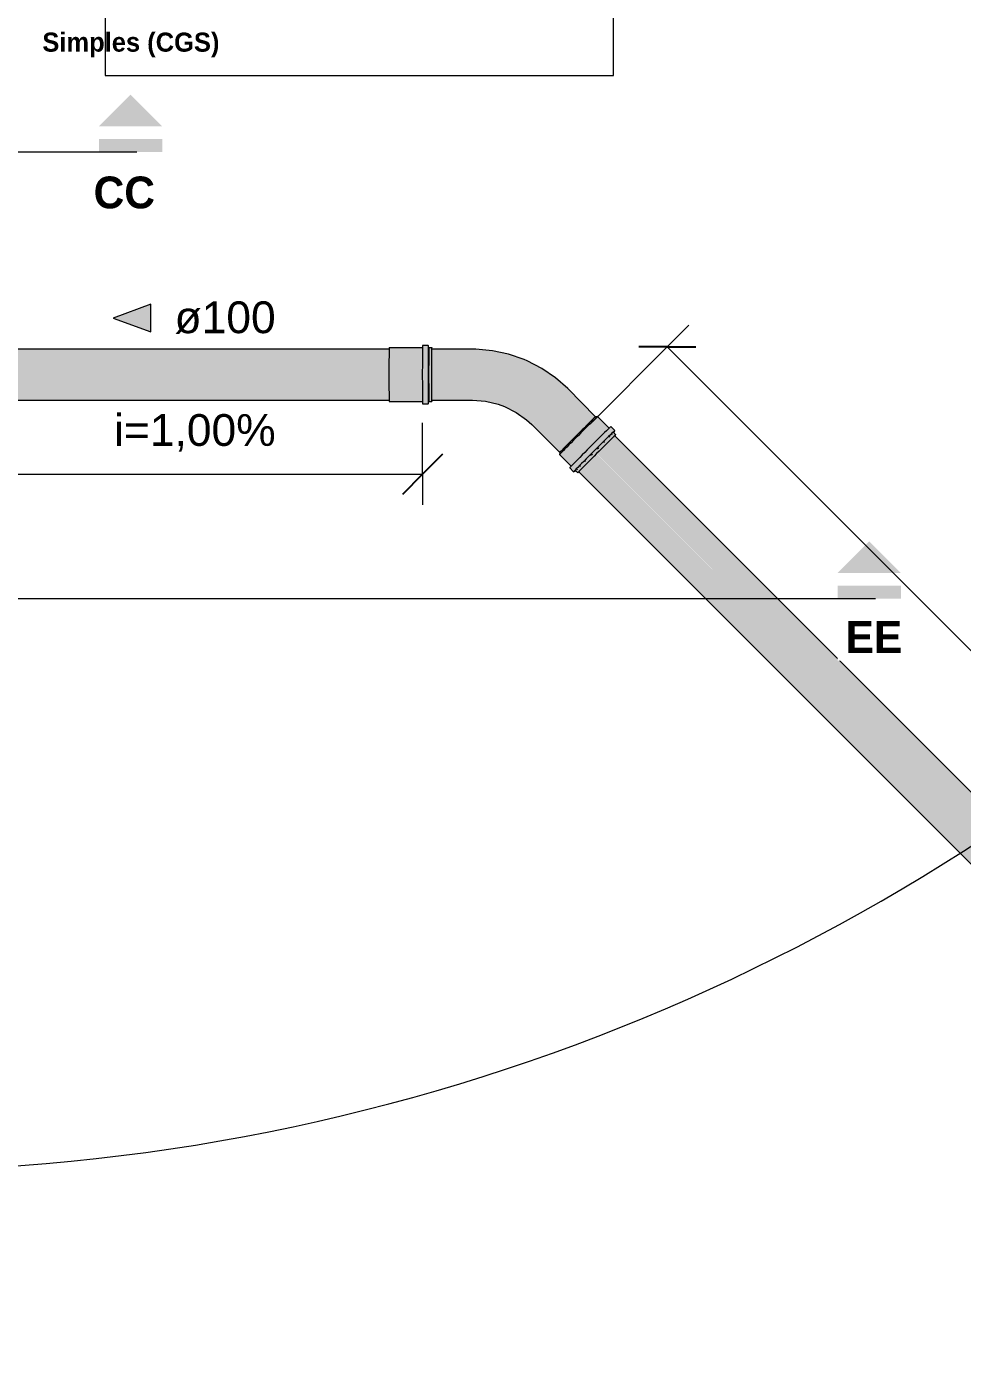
# Model space of a CAD drawing. Header units: metres. Extents: x 1.1 to 88.1, y -3.7 to 23.8.
# Drawn here: x 25.103 to 26.944, y 17.582 to 20.193 of the extents above; entities that cross this region are included whole.
import ezdxf

# ---------------------------------------------------------------- set-up
doc = ezdxf.new("R2010")
doc.units = ezdxf.units.M
doc.layers.add('1095_ARQ_BASE_dwg', color=7, linetype='Continuous', lineweight=5, true_color=0x767676)
for name, color, linetype, lineweight in [('A-ANNO-DIMS', 7, 'Continuous', 5), ('A-ANNO-DIMS-25', 7, 'Continuous', 5), ('G-ANNO-SYMB', 7, 'Continuous', 5), ('G-ANNO-TEXT', 7, 'Continuous', 5), ('KIRYA - PAREDE VISTA', 7, 'Continuous', 15), ('KIRYA - PISO', 7, 'Continuous', 5), ('P-PIPE', 7, 'Continuous', 5), ('P-PIPE-IDEN', 7, 'Continuous', 5)]:
    doc.layers.add(name, color=color, linetype=linetype, lineweight=lineweight)
doc.styles.add('Arial_3', font='arial.ttf', dxfattribs={"height": 0.0625})
doc.styles.add('Century Gothic_3', font='GOTHIC.TTF', dxfattribs={"height": 0.0375})
doc.styles.add('Century Gothic_B_1', font='GOTHICB.TTF', dxfattribs={"height": 0.0375})
doc.styles.add('Century Gothic_B_2', font='GOTHICB.TTF', dxfattribs={"height": 0.0625})
doc.dimstyles.new('Setores_1_5', dxfattribs={"dimscale": 0.3048, "dimtxt": 0.039156, "dimasz": 0.260417, "dimexe": 0.19685, "dimexo": 0.123031, "dimgap": 0.143537, "dimtad": 1, "dimrnd": 0.01, "dimzin": 0, "dimdsep": 46, "dimtxsty": 'Century Gothic_3', "dimblk1": 'OBLIQUE', "dimblk2": 'OBLIQUE', "dimsah": 1, "dimcen": 0.09, "dimazin": 0, "dimtfac": 1, "dimtdec": 4, "dimtix": 1, "dimtmove": 0, "dimatfit": 3, "dimfxl": 1, "dimtvp": 1, "dimtolj": 1, "dimtzin": 0, "dimarcsym": 2})

# ---------------------------------------------------------------- blocks, each defined once
blk = doc.blocks.new('1095_ARQ_BASE_dwg-4006143-TÉRREO')
at = {"layer": 'KIRYA - PAREDE VISTA', "color": 253, "true_color": 0xaaaaaa, "flags": 128}
blk.add_lwpolyline([(18.3606, 14.3147), (18.7106, 14.3147), (18.7106, 15.3147), (18.3606, 15.3147)], close=True, dxfattribs=at)
at = {"layer": 'KIRYA - PISO', "color": 253, "true_color": 0xaaaaaa}
for radius, end in [(6, 72.10018), (5, 78.1411), (4, 88.109)]:
    blk.add_arc((16.8653, 13.8485), radius, 360, end, dxfattribs=at)
blk = doc.blocks.new('Curva 45_90 Longa - Serie Normal - Esgoto - MEP - Tigre - Standard-4027132-TÉRREO')
at = {"layer": 'P-PIPE', "true_color": 0xe06060}
for points in [[(18.2947, 19.4586), (18.2948, 19.4586), (18.2946, 19.4616), (18.2943, 19.4876), (18.2943, 19.5337), (18.2948, 19.5586), (18.2145, 19.5585), (18.2142, 19.5518), (18.214, 19.5151), (18.2142, 19.4666), (18.2145, 19.4586), (18.2947, 19.4586)], [(18.4114, 19.4102), (18.4134, 19.4124), (18.4287, 19.4281), (18.464, 19.4635), (18.482, 19.481), (18.4629, 19.4984), (18.442, 19.5139), (18.4197, 19.5273), (18.3962, 19.5384), (18.3717, 19.5472), (18.3465, 19.5535), (18.3207, 19.5573), (18.2948, 19.5586), (18.2946, 19.5556), (18.2943, 19.5337), (18.2943, 19.4837), (18.2948, 19.4586), (18.3163, 19.4571), (18.3375, 19.4529), (18.3579, 19.446), (18.3773, 19.4365), (18.3952, 19.4245), (18.4108, 19.4108)], [(18.4664, 19.3552), (18.4712, 19.3603), (18.4997, 19.3892), (18.5304, 19.4196), (18.537, 19.4261), (18.4821, 19.481), (18.4798, 19.4789), (18.464, 19.4635), (18.4267, 19.4261), (18.4114, 19.4102), (18.4662, 19.3555)], [(18.4662, 19.3514), (18.4714, 19.357), (18.4922, 19.3781), (18.5268, 19.4126), (18.5409, 19.4262), (18.5371, 19.4259), (18.5322, 19.4213), (18.503, 19.3925), (18.4764, 19.3657), (18.4664, 19.3552)], [(18.4938, 19.3175), (18.4995, 19.3236), (18.5201, 19.3446), (18.5548, 19.3792), (18.5748, 19.3986), (18.567, 19.4064), (18.5613, 19.401), (18.5324, 19.3725), (18.4947, 19.3345), (18.486, 19.3253), (18.4925, 19.3188)], [(18.4938, 19.3175), (18.4983, 19.3201), (18.4995, 19.3215), (18.5001, 19.322), (18.5267, 19.3491), (18.5298, 19.3521), (18.5686, 19.3907), (18.5705, 19.3924), (18.5715, 19.3935), (18.5727, 19.3944), (18.5745, 19.3983), (18.5686, 19.3927), (18.5474, 19.3719), (18.5089, 19.3333), (18.4939, 19.3176)], [(18.502, 19.3156), (18.504, 19.3176), (18.5086, 19.3225), (18.5365, 19.3507), (18.5655, 19.3795), (18.5748, 19.3883), (18.5749, 19.3882), (18.5754, 19.3891), (18.5576, 19.3718), (18.5188, 19.333), (18.5023, 19.3159)]]:
    blk.add_hatch(color=13, dxfattribs=at).paths.add_polyline_path(points)
h = blk.add_hatch(color=13, dxfattribs=at)
h.paths.add_polyline_path([(18.502, 19.3156), (18.5068, 19.3207), (18.534, 19.3483), (18.5686, 19.3826), (18.5768, 19.3903), (18.5726, 19.3942), (18.5707, 19.3926), (18.5703, 19.3922), (18.5428, 19.3652), (18.5408, 19.3631), (18.5015, 19.3236), (18.4999, 19.3217), (18.4987, 19.3207), (18.498, 19.3196), (18.4995, 19.3182)])
h.paths.add_polyline_path([(18.489, 19.3286), (18.5035, 19.3435), (18.5371, 19.3772), (18.5637, 19.4034), (18.5408, 19.4261), (18.5352, 19.4208), (18.5156, 19.4016), (18.4795, 19.3653), (18.4662, 19.3514), (18.4872, 19.3304)])
at = {"layer": 'P-PIPE'}
for p, q in [((18.2948, 19.5586), (18.2145, 19.5586)), ((18.5371, 19.4259), (18.4821, 19.481)), ((18.2145, 19.4586), (18.2948, 19.4586)), ((18.4114, 19.4102), (18.4664, 19.3552)), ((18.5409, 19.4262), (18.5371, 19.4259)), ((18.5638, 19.4034), (18.5409, 19.4262)), ((18.5748, 19.3986), (18.567, 19.4064)), ((18.5768, 19.3903), (18.5724, 19.3947)), ((18.5727, 19.3943), (18.5748, 19.3985)), ((18.4664, 19.3552), (18.4662, 19.3515)), ((18.4662, 19.3514), (18.489, 19.3286)), ((18.486, 19.3253), (18.4938, 19.3175)), ((18.4938, 19.3175), (18.498, 19.3196)), ((18.4976, 19.32), (18.502, 19.3156))]:
    blk.add_line(p, q, dxfattribs=at)
at = {"layer": 'P-PIPE', "flags": 128}
for points in [[(18.3962, 19.5384), (18.3656, 19.5489), (18.3339, 19.5556), (18.3017, 19.5585), (18.2948, 19.5586)], [(18.4821, 19.481), (18.4579, 19.5024), (18.4312, 19.5207), (18.4025, 19.5357), (18.3962, 19.5384)], [(18.2948, 19.4586), (18.3202, 19.4566), (18.345, 19.4507), (18.3579, 19.446)], [(18.3579, 19.446), (18.3806, 19.4344), (18.4013, 19.4195), (18.4114, 19.4102)]]:
    blk.add_lwpolyline(points, dxfattribs=at)
at = {"layer": 'P-PIPE'}
for centre, major_axis, start_param, end_param in [((18.2145, 19.5086), (0, 0.05), 0.522875, 0.781256), ((18.2145, 19.5086), (0, 0.05), 0.390616, 0.519457), ((18.2145, 19.5086), (0, 0.05), 0, 0.257657), ((18.2145, 19.5086), (0, 0.05), 2.746811, 2.875651), ((18.2145, 19.5086), (0, 0.05), 3.00861, 3.137451), ((18.5036, 19.3888), (0.0374, 0.0374), 0.004142, 3.145735), ((18.5018, 19.3906), (0.0354, 0.0354), 0.004142, 3.145735), ((18.5018, 19.3906), (0.0354, 0.0354), 0.004142, 3.145735), ((18.5265, 19.3658), (0.0405, 0.0405), 0.004142, 3.145735), ((18.5343, 19.3581), (0.0405, 0.0405), 0.004142, 3.145735), ((18.5394, 19.353), (0.0374, 0.0374), 0.004142, 3.145735), ((18.5354, 19.357), (0.0374, 0.0374), 1.031592, 1.051339), ((18.5354, 19.357), (0.0374, 0.0374), 0.650313, 0.733592), ((18.5354, 19.357), (0.0374, 0.0374), 0.353208, 0.405174), ((18.5394, 19.353), (0.0354, 0.0354), 0.265941, 0.394805), ((18.5354, 19.357), (0.0374, 0.0374), 0.004142, 0.063407), ((18.5394, 19.353), (0.0354, 0.0354), 0.004142, 0.13299), ((18.5394, 19.353), (0.0374, 0.0374), 5.969329, 6.283185), ((18.5354, 19.357), (0.0374, 0.0374), 1.697507, 1.780772), ((18.5354, 19.357), (0.0374, 0.0374), 1.363192, 1.452369), ((18.5354, 19.357), (0.0374, 0.0374), 1.051391, 1.071014), ((18.5354, 19.357), (0.0374, 0.0374), 2.410371, 2.499563), ((18.5394, 19.353), (0.0354, 0.0354), 2.352319, 2.360336), ((18.5354, 19.357), (0.0374, 0.0374), 2.098577, 2.118106), ((18.5354, 19.357), (0.0374, 0.0374), 2.078948, 2.098537), ((18.5354, 19.357), (0.0374, 0.0374), 3.141593, 3.145735), ((18.5354, 19.357), (0.0374, 0.0374), 2.744702, 2.796669), ((18.5394, 19.353), (0.0374, 0.0374), 3.145735, 3.457057), ((18.5394, 19.353), (0.0354, 0.0354), 2.883935, 3.141593), ((18.5394, 19.353), (0.0354, 0.0354), 2.622136, 2.751)]:
    blk.add_ellipse(centre, major_axis=major_axis, ratio=0.01, start_param=start_param, end_param=end_param, dxfattribs=at)
blk = doc.blocks.new('Luva Simples para Conexão - Serie Normal - Esgoto - MEP - Tigre - Standard-V14-TÉRREO')
at = {"layer": 'P-PIPE', "true_color": 0xf5ebeb}
h = blk.add_hatch(color=7, dxfattribs=at)
h.paths.add_polyline_path([(18.1509, 19.4555), (18.1965, 19.4555), (18.1962, 19.4749), (18.1961, 19.5238), (18.1964, 19.5616), (18.131, 19.5616), (18.1307, 19.5546), (18.1304, 19.5225), (18.1306, 19.4712), (18.1309, 19.4555)])
h.paths.add_polyline_path([(18.1961, 19.5088), (18.1961, 19.5088), (18.1509, 19.5088)])
for points in [[(18.2079, 19.4511), (18.2076, 19.4597), (18.2074, 19.4894), (18.2074, 19.5375), (18.2078, 19.566), (18.1967, 19.566), (18.1966, 19.5641), (18.1963, 19.5451), (18.1961, 19.4939), (18.1965, 19.4531), (18.1967, 19.4511)], [(18.2143, 19.4555), (18.2145, 19.4555), (18.2142, 19.4627), (18.2139, 19.5028), (18.2141, 19.5493), (18.2145, 19.5616), (18.2091, 19.5616), (18.2088, 19.5527), (18.2086, 19.5238), (18.2087, 19.4749), (18.2091, 19.4555), (18.2143, 19.4555)], [(18.2145, 19.4555), (18.2145, 19.4586), (18.2142, 19.4654), (18.214, 19.5001), (18.2142, 19.5493), (18.2145, 19.5586), (18.2146, 19.5586), (18.2143, 19.5599), (18.214, 19.5353), (18.214, 19.4766), (18.2144, 19.4558)]]:
    blk.add_hatch(color=7, dxfattribs=at).paths.add_polyline_path(points)
h = blk.add_hatch(color=7, dxfattribs=at)
h.paths.add_polyline_path([(18.2079, 19.4511), (18.2091, 19.4555), (18.2088, 19.4627), (18.2086, 19.4939), (18.2086, 19.518), (18.2073, 19.5188), (18.2076, 19.4597), (18.2077, 19.4547)])
h.paths.add_polyline_path([(18.2086, 19.518), (18.209, 19.5599), (18.2089, 19.5623), (18.2079, 19.566), (18.2076, 19.5577), (18.2074, 19.5281), (18.2073, 19.5188)])
at = {"layer": 'P-PIPE'}
for p, q in [((18.1967, 19.5616), (18.131, 19.5616)), ((18.2079, 19.566), (18.1967, 19.566)), ((18.2091, 19.5616), (18.2079, 19.566)), ((18.2145, 19.5616), (18.2091, 19.5616)), ((18.131, 19.4555), (18.1967, 19.4555)), ((18.2079, 19.4511), (18.2091, 19.4555)), ((18.2091, 19.4555), (18.2145, 19.4555)), ((18.1967, 19.4511), (18.2079, 19.4511))]:
    blk.add_line(p, q, dxfattribs=at)
for centre, major_axis, start_param, end_param in [((18.131, 19.5086), (0, 0.0531), 6.279043, 9.420636), ((18.1967, 19.5086), (0, 0.0575), 6.279043, 9.420636), ((18.2079, 19.5086), (0, 0.0575), 6.279043, 9.420636), ((18.2091, 19.5086), (0, 0.0531), 6.279043, 9.420636), ((18.2145, 19.5086), (0, 0.0531), 6.279043, 9.420636), ((18.2145, 19.5086), (0, 0.053), 5.959189, 6.279043), ((18.2145, 19.5086), (0, 0.05), 0.522875, 0.781256), ((18.2145, 19.5086), (0, 0.05), 0.390616, 0.519457), ((18.2145, 19.5086), (0, 0.05), 0, 0.257657), ((18.2145, 19.5086), (0, 0.05), 2.746811, 2.875651), ((18.2145, 19.5086), (0, 0.05), 3.00861, 3.137451), ((18.2145, 19.5086), (0, 0.053), 3.141593, 3.464163)]:
    blk.add_ellipse(centre, major_axis=major_axis, ratio=0.01, start_param=start_param, end_param=end_param, dxfattribs=at)
blk = doc.blocks.new('Corte - Padrão-73413-TÉRREO')
at = {"layer": 'G-ANNO-SYMB'}
for points in [[(0.0005, 0.0045), (0.003, 0.002), (-0.002, 0.002)], [(-0.002, 0.001), (0.003, 0.001), (0.003, 0), (-0.002, 0)]]:
    blk.add_hatch(color=256, dxfattribs=at).paths.add_polyline_path(points)
blk = doc.blocks.new('Anotacao_Tuboseta - Fluxo 2-2612755-TÉRREO')
at = {"layer": 'P-PIPE-IDEN'}
blk.add_hatch(color=256, dxfattribs=at).paths.add_polyline_path([(0, -0.00108), (-0.00297, 0), (0, 0.00108)])
for p, q in [((0, 0.00108), (-0.00297, 0)), ((0, -0.00108), (0, 0.00108)), ((-0.00297, 0), (0, -0.00108))]:
    blk.add_line(p, q, dxfattribs=at)
blk = doc.blocks.new('DIMBLOCK18-TÉRREO')
at = {"layer": 'A-ANNO-DIMS-25'}
for p, q in [((26.3633, 19.5632), (26.4057, 19.6056)), ((26.3633, 19.5632), (26.2154, 19.4153)), ((26.3633, 19.5632), (30.0199, 15.9063)), ((30.0199, 15.9063), (30.0623, 15.9488)), ((30.0199, 15.9063), (29.872, 15.7585))]:
    blk.add_line(p, q, dxfattribs=at)
at = {"layer": 'A-ANNO-DIMS-25', "lineweight": 25}
for p, q in [((26.3633, 19.5632), (26.3072, 19.5632)), ((26.3633, 19.5632), (26.4194, 19.5632)), ((30.0199, 15.9063), (29.9637, 15.9064)), ((30.0199, 15.9063), (30.076, 15.9063))]:
    blk.add_line(p, q, dxfattribs=at)
at = {"layer": 'A-ANNO-DIMS-25', "color": 0, "insert": (28.1981, 17.8582), "char_height": 0.0375, "width": 0.198392, "attachment_point": 1, "rotation": 314.9976, "line_spacing_factor": 0.984502, "style": 'Century Gothic_3'}
blk.add_mtext('5,17 m', dxfattribs=at)
blk = doc.blocks.new('_Oblique')
at = {"color": 0, "linetype": 'ByBlock', "lineweight": -2}
blk.add_line((-0.5, -0.5), (0.5, 0.5), dxfattribs=at)
blk = doc.blocks.new('DIMBLOCK19-TÉRREO')
at = {"layer": 'A-ANNO-DIMS-25'}
for p, q in [((23.9899, 19.3128), (23.9899, 19.4136)), ((25.8821, 19.3128), (25.8821, 19.4136)), ((23.9899, 19.3128), (25.8821, 19.3128)), ((23.9899, 19.3128), (23.9899, 19.2528)), ((25.8821, 19.3128), (25.8821, 19.2528))]:
    blk.add_line(p, q, dxfattribs=at)
at = {"layer": 'A-ANNO-DIMS-25', "lineweight": 25}
for p, q in [((23.9899, 19.3128), (24.0295, 19.3525)), ((25.8821, 19.3128), (25.9217, 19.3525)), ((23.9899, 19.3128), (23.9502, 19.2731)), ((25.8821, 19.3128), (25.8424, 19.2731))]:
    blk.add_line(p, q, dxfattribs=at)
at = {"layer": 'A-ANNO-DIMS-25', "color": 0, "insert": (24.8533, 19.4046), "char_height": 0.0375, "width": 0.198392, "attachment_point": 1, "line_spacing_factor": 0.984502, "style": 'Century Gothic_3'}
blk.add_mtext('1,89 m', dxfattribs=at)

msp = doc.modelspace()

# ---------------------------------------------------------------- hatches: boundary and pattern name
at = {"layer": 'P-PIPE', "true_color": 0x713800}
h = msp.add_hatch(color=36, dxfattribs=at)
h.paths.add_polyline_path([(24.1223, 19.5086), (24.1233, 19.5086), (24.1233, 19.5586), (24.1227, 19.5585), (24.1225, 19.5516), (24.1223, 19.5211), (24.1223, 19.5086)])
h.paths.add_polyline_path([(24.3739, 19.5086), (25.8158, 19.5088), (25.816, 19.5546), (25.816, 19.5586), (24.2733, 19.5586), (24.2733, 19.5086)])
h = msp.add_hatch(color=36, dxfattribs=at)
h.paths.add_polyline_path([(24.2733, 19.4586), (25.8161, 19.4586), (25.8158, 19.4822), (25.8158, 19.5086), (24.2733, 19.5086), (24.2733, 19.4601)])
h.paths.add_polyline_path([(24.1233, 19.4586), (24.1233, 19.5086), (24.1223, 19.5086), (24.1226, 19.4627), (24.1229, 19.4586)])
for points in [[(29.8319, 15.7458), (29.8663, 15.7798), (29.8675, 15.7809), (26.2601, 19.3883), (26.2551, 19.3837), (26.2261, 19.3551), (26.2245, 19.3532), (29.8317, 15.746)], [(29.7968, 15.7102), (29.813, 15.7268), (29.8317, 15.746), (26.2242, 19.3531), (26.1921, 19.3206), (26.1894, 19.3176), (29.7958, 15.7112)]]:
    msp.add_hatch(color=36, dxfattribs=at).paths.add_polyline_path(points)

# ---------------------------------------------------------------- linework, layer by layer
at = {"layer": 'G-ANNO-SYMB'}
for p, q in [((22.4876, 19.9467), (25.3202, 19.9467)), ((22.4876, 19.0683), (26.7733, 19.0683))]:
    msp.add_line(p, q, dxfattribs=at)
at = {"layer": 'P-PIPE'}
for p, q in [((25.8161, 19.5586), (24.2733, 19.5586)), ((24.2733, 19.4586), (25.8161, 19.4586)), ((29.8675, 15.7809), (26.26, 19.3884)), ((26.1893, 19.3177), (29.7968, 15.7102))]:
    msp.add_line(p, q, dxfattribs=at)
for start_param, end_param in [(0.523599, 0.785398), (0.261799, 0.39064), (0, 0.128841), (2.422122, 2.746834), (2.879793, 3.008634)]:
    msp.add_ellipse((25.8998, 19.5086), major_axis=(0, 0.05), ratio=0.01, start_param=start_param, end_param=end_param, dxfattribs=at)

# ---------------------------------------------------------------- block references
at = {"layer": '1095_ARQ_BASE_dwg', "color": 253, "true_color": 0xaaaaaa, "rotation": 270.0000000000001}
msp.add_blockref('1095_ARQ_BASE_dwg-4006143-TÉRREO', (10.9426, 38.8073), dxfattribs=at)
at = {"layer": 'G-ANNO-SYMB', "extrusion": (0, 0, -1), "xscale": 24.99999999999999, "yscale": 24.99999999999999, "zscale": 24.99999999999999}
for p in [(-25.3202, 19.9467), (-26.7733, 19.0683)]:
    msp.add_blockref('Corte - Padrão-73413-TÉRREO', p, dxfattribs=at)
at = {"layer": 'P-PIPE'}
for name in ['Luva Simples para Conexão - Serie Normal - Esgoto - MEP - Tigre - Standard-V14-TÉRREO', 'Curva 45_90 Longa - Serie Normal - Esgoto - MEP - Tigre - Standard-4027132-TÉRREO']:
    msp.add_blockref(name, (7.6854, 0), dxfattribs=at)
at = {"layer": 'P-PIPE-IDEN', "xscale": 24.99999999999999, "yscale": 24.99999999999999, "zscale": 24.99999999999999}
msp.add_blockref('Anotacao_Tuboseta - Fluxo 2-2612755-TÉRREO', (25.3477, 19.6199), dxfattribs=at)

# ---------------------------------------------------------------- texts
at = {"layer": 'G-ANNO-TEXT', "color": 1, "true_color": 0xff0000, "insert": (25.1341, 20.1812), "char_height": 0.0375, "width": 0.440928, "attachment_point": 1, "style": 'Century Gothic_B_1'}
msp.add_mtext('Simples (CGS)', dxfattribs=at)
at = {"layer": 'P-PIPE-IDEN', "char_height": 0.0625, "attachment_point": 1, "style": 'Arial_3'}
for s, insert, width in [('ø100', (25.3941, 19.6526), 0.238502), ('i=1,00%', (25.2751, 19.4309), 0.382806)]:
    msp.add_mtext(s, dxfattribs=dict(at, insert=insert, width=width))

# ---------------------------------------------------------------- dimensions: what is measured, and where the dimension line sits
at = {"layer": 'A-ANNO-DIMS'}
dim = msp.add_linear_dim(base=(25.8821, 19.3128), p1=(23.9899, 19.4511), p2=(25.8821, 19.4511), angle=0, dimstyle='Setores_1_5', override={"dimpost": '<>', "dimfxl": 1.892194}, dxfattribs=at)
dim.commit()
dim.dimension.update_dxf_attribs({"geometry": 'DIMBLOCK19-TÉRREO', "text_midpoint": (24.936, 19.3762)})

# ---------------------------------------------------------------- next in the draw order: texts
at = {"layer": 'G-ANNO-TEXT', "color": 5, "true_color": 0x0000ff, "char_height": 0.0625, "attachment_point": 1, "style": 'Century Gothic_B_2', "bg_fill": 3, "box_fill_scale": 1.25, "bg_fill_color": 256, "bg_fill_true_color": 13158600, "bg_fill_transparency": 0}
for s, insert, width in [('CC', (25.2349, 19.8981), 0.164346), ('EE', (26.7141, 19.0239), 0.112236)]:
    msp.add_mtext(s, dxfattribs=dict(at, insert=insert, width=width))

# ---------------------------------------------------------------- next in the draw order: dimensions: what is measured, and where the dimension line sits
at = {"layer": 'A-ANNO-DIMS'}
dim = msp.add_linear_dim(base=(30.0199, 15.9063), p1=(26.1889, 19.3888), p2=(29.8455, 15.732), angle=314.9976, dimstyle='Setores_1_5', override={"dimpost": '<>', "dimfxl": 5.171362}, dxfattribs=at)
dim.commit()
dim.dimension.update_dxf_attribs({"geometry": 'DIMBLOCK18-TÉRREO', "text_midpoint": (28.2361, 17.7793)})

doc.saveas('drawing.dxf')
